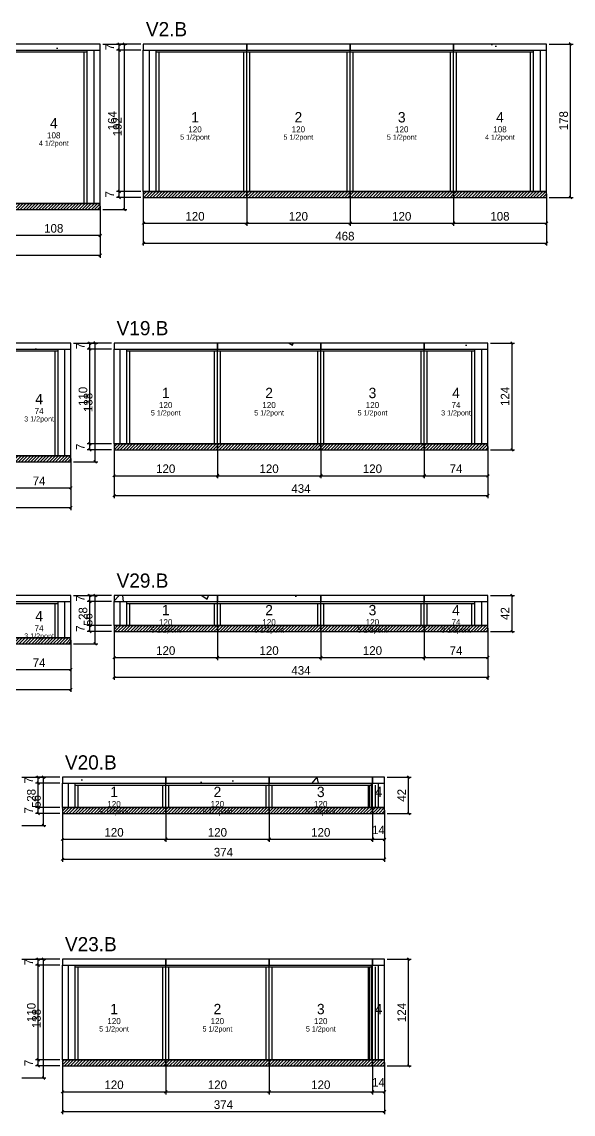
# Model space of a CAD drawing. Extents: x -69 to 3070, y -7974 to 1250.
# Drawn here: x 574 to 1214, y -4519 to -3251 of the extents above; entities that cross this region are included whole.
import ezdxf
from ezdxf.enums import TextEntityAlignment as Align

# ---------------------------------------------------------------- set-up
doc = ezdxf.new("R2010")
doc.units = 0
for name, color, linetype in [('5', 5, 'Continuous'), ('COTA', 241, 'Continuous'), ('Hachura', 251, 'Continuous'), ('NOMENCLATURA', 7, 'Continuous'), ('Painéis', 200, 'Continuous'), ('SARR_2.2x7', 40, 'Continuous'), ('SARR_3.5x7', 81, 'Continuous'), ('texto', 7, 'Continuous')]:
    doc.layers.add(name, color=color, linetype=linetype)
doc.dimstyles.new('PAINEL', dxfattribs={"dimtxt": 10, "dimasz": 3, "dimexe": 3, "dimexo": 3, "dimgap": 3, "dimtad": 1, "dimblk": 'OBLIQUE', "dimblk1": 'OBLIQUE', "dimcen": 2.5, "dimclrd": 4, "dimclre": 4, "dimclrt": 240, "dimazin": 3, "dimtfac": 1, "dimtmove": 0, "dimatfit": 3})

# ---------------------------------------------------------------- blocks, each defined once
blk = doc.blocks.new('_OBLIQUE')
at = {"color": 0, "linetype": 'BYBLOCK'}
blk.add_line((-0.5, -0.5), (0.5, 0.5), dxfattribs=at)

msp = doc.modelspace()

# ---------------------------------------------------------------- hatches: boundary and pattern name
at = {"layer": 'Hachura'}
h = msp.add_hatch(dxfattribs=at)
h.set_pattern_fill('AR-CONC', scale=0.8)
h.paths.add_polyline_path([(557, -3284), (665, -3284), (665, -3277), (557, -3277)])
h = msp.add_hatch(dxfattribs=at)
h.set_pattern_fill('AR-CONC', scale=0.8)
h.paths.add_polyline_path([(715, -3284), (835, -3284), (835, -3277), (715, -3277)])
h = msp.add_hatch(dxfattribs=at)
h.set_pattern_fill('AR-CONC', scale=0.8)
h.paths.add_polyline_path([(835, -3284), (955, -3284), (955, -3277), (835, -3277)])
h = msp.add_hatch(dxfattribs=at)
h.set_pattern_fill('AR-CONC', scale=0.8)
h.paths.add_polyline_path([(955, -3284), (1075, -3284), (1075, -3277), (955, -3277)])
h = msp.add_hatch(dxfattribs=at)
h.set_pattern_fill('AR-CONC', scale=0.8)
h.paths.add_polyline_path([(1075, -3284), (1183, -3284), (1183, -3277), (1075, -3277)])
h = msp.add_hatch(dxfattribs=at)
h.set_pattern_fill('ANSI31', scale=0.8)
h.paths.add_polyline_path([(715, -3455), (835, -3455), (835, -3448), (715, -3448)])
h = msp.add_hatch(dxfattribs=at)
h.set_pattern_fill('ANSI31', scale=0.8)
h.paths.add_polyline_path([(835, -3455), (955, -3455), (955, -3448), (835, -3448)])
h = msp.add_hatch(dxfattribs=at)
h.set_pattern_fill('ANSI31', scale=0.8)
h.paths.add_polyline_path([(955, -3455), (1075, -3455), (1075, -3448), (955, -3448)])
h = msp.add_hatch(dxfattribs=at)
h.set_pattern_fill('ANSI31', scale=0.8)
h.paths.add_polyline_path([(1075, -3455), (1183, -3455), (1183, -3448), (1075, -3448)])
h = msp.add_hatch(dxfattribs=at)
h.set_pattern_fill('ANSI31', scale=0.8)
h.paths.add_polyline_path([(557, -3469), (665, -3469), (665, -3462), (557, -3462)])
h = msp.add_hatch(dxfattribs=at)
h.set_pattern_fill('AR-CONC', scale=0.8)
h.paths.add_polyline_path([(557, -3631), (631, -3631), (631, -3624), (557, -3624)])
h = msp.add_hatch(dxfattribs=at)
h.set_pattern_fill('AR-CONC', scale=0.8)
h.paths.add_polyline_path([(681, -3631), (801, -3631), (801, -3624), (681, -3624)])
h = msp.add_hatch(dxfattribs=at)
h.set_pattern_fill('AR-CONC', scale=0.8)
h.paths.add_polyline_path([(801, -3631), (921, -3631), (921, -3624), (801, -3624)])
h = msp.add_hatch(dxfattribs=at)
h.set_pattern_fill('AR-CONC', scale=0.8)
h.paths.add_polyline_path([(921, -3631), (1041, -3631), (1041, -3624), (921, -3624)])
h = msp.add_hatch(dxfattribs=at)
h.set_pattern_fill('AR-CONC', scale=0.8)
h.paths.add_polyline_path([(1041, -3631), (1115, -3631), (1115, -3624), (1041, -3624)])
h = msp.add_hatch(dxfattribs=at)
h.set_pattern_fill('ANSI31', scale=0.8)
h.paths.add_polyline_path([(681, -3748), (801, -3748), (801, -3741), (681, -3741)])
h = msp.add_hatch(dxfattribs=at)
h.set_pattern_fill('ANSI31', scale=0.8)
h.paths.add_polyline_path([(801, -3748), (921, -3748), (921, -3741), (801, -3741)])
h = msp.add_hatch(dxfattribs=at)
h.set_pattern_fill('ANSI31', scale=0.8)
h.paths.add_polyline_path([(921, -3748), (1041, -3748), (1041, -3741), (921, -3741)])
h = msp.add_hatch(dxfattribs=at)
h.set_pattern_fill('ANSI31', scale=0.8)
h.paths.add_polyline_path([(1041, -3748), (1115, -3748), (1115, -3741), (1041, -3741)])
h = msp.add_hatch(dxfattribs=at)
h.set_pattern_fill('ANSI31', scale=0.8)
h.paths.add_polyline_path([(557, -3762), (631, -3762), (631, -3755), (557, -3755)])
h = msp.add_hatch(dxfattribs=at)
h.set_pattern_fill('AR-CONC', scale=0.8)
h.paths.add_polyline_path([(557, -3924), (631, -3924), (631, -3917), (557, -3917)])
h = msp.add_hatch(dxfattribs=at)
h.set_pattern_fill('AR-CONC', scale=0.8)
h.paths.add_polyline_path([(681, -3924), (801, -3924), (801, -3917), (681, -3917)])
h = msp.add_hatch(dxfattribs=at)
h.set_pattern_fill('AR-CONC', scale=0.8)
h.paths.add_polyline_path([(801, -3924), (921, -3924), (921, -3917), (801, -3917)])
h = msp.add_hatch(dxfattribs=at)
h.set_pattern_fill('AR-CONC', scale=0.8)
h.paths.add_polyline_path([(921, -3924), (1041, -3924), (1041, -3917), (921, -3917)])
h = msp.add_hatch(dxfattribs=at)
h.set_pattern_fill('AR-CONC', scale=0.8)
h.paths.add_polyline_path([(1041, -3924), (1115, -3924), (1115, -3917), (1041, -3917)])
h = msp.add_hatch(dxfattribs=at)
h.set_pattern_fill('ANSI31', scale=0.8)
h.paths.add_polyline_path([(681, -3959), (801, -3959), (801, -3952), (681, -3952)])
h = msp.add_hatch(dxfattribs=at)
h.set_pattern_fill('ANSI31', scale=0.8)
h.paths.add_polyline_path([(801, -3959), (921, -3959), (921, -3952), (801, -3952)])
h = msp.add_hatch(dxfattribs=at)
h.set_pattern_fill('ANSI31', scale=0.8)
h.paths.add_polyline_path([(921, -3959), (1041, -3959), (1041, -3952), (921, -3952)])
h = msp.add_hatch(dxfattribs=at)
h.set_pattern_fill('ANSI31', scale=0.8)
h.paths.add_polyline_path([(1041, -3959), (1115, -3959), (1115, -3952), (1041, -3952)])
h = msp.add_hatch(dxfattribs=at)
h.set_pattern_fill('ANSI31', scale=0.8)
h.paths.add_polyline_path([(557, -3973), (631, -3973), (631, -3966), (557, -3966)])
h = msp.add_hatch(dxfattribs=at)
h.set_pattern_fill('AR-CONC', scale=0.8)
h.paths.add_polyline_path([(621, -4135), (741, -4135), (741, -4128), (621, -4128)])
h = msp.add_hatch(dxfattribs=at)
h.set_pattern_fill('AR-CONC', scale=0.8)
h.paths.add_polyline_path([(741, -4135), (861, -4135), (861, -4128), (741, -4128)])
h = msp.add_hatch(dxfattribs=at)
h.set_pattern_fill('AR-CONC', scale=0.8)
h.paths.add_polyline_path([(861, -4135), (981, -4135), (981, -4128), (861, -4128)])
h = msp.add_hatch(dxfattribs=at)
h.set_pattern_fill('AR-CONC', scale=0.8)
h.paths.add_polyline_path([(981, -4135), (995, -4135), (995, -4128), (981, -4128)])
h = msp.add_hatch(dxfattribs=at)
h.set_pattern_fill('ANSI31', scale=0.8)
h.paths.add_polyline_path([(621, -4170), (741, -4170), (741, -4163), (621, -4163)])
h = msp.add_hatch(dxfattribs=at)
h.set_pattern_fill('ANSI31', scale=0.8)
h.paths.add_polyline_path([(741, -4170), (861, -4170), (861, -4163), (741, -4163)])
h = msp.add_hatch(dxfattribs=at)
h.set_pattern_fill('ANSI31', scale=0.8)
h.paths.add_polyline_path([(861, -4170), (981, -4170), (981, -4163), (861, -4163)])
h = msp.add_hatch(dxfattribs=at)
h.set_pattern_fill('ANSI31', scale=0.8)
h.paths.add_polyline_path([(981, -4170), (995, -4170), (995, -4163), (981, -4163)])
h = msp.add_hatch(dxfattribs=at)
h.set_pattern_fill('AR-CONC', scale=0.8)
h.paths.add_polyline_path([(621, -4346), (741, -4346), (741, -4339), (621, -4339)])
h = msp.add_hatch(dxfattribs=at)
h.set_pattern_fill('AR-CONC', scale=0.8)
h.paths.add_polyline_path([(741, -4346), (861, -4346), (861, -4339), (741, -4339)])
h = msp.add_hatch(dxfattribs=at)
h.set_pattern_fill('AR-CONC', scale=0.8)
h.paths.add_polyline_path([(861, -4346), (981, -4346), (981, -4339), (861, -4339)])
h = msp.add_hatch(dxfattribs=at)
h.set_pattern_fill('AR-CONC', scale=0.8)
h.paths.add_polyline_path([(981, -4346), (995, -4346), (995, -4339), (981, -4339)])
h = msp.add_hatch(dxfattribs=at)
h.set_pattern_fill('ANSI31', scale=0.8)
h.paths.add_polyline_path([(621, -4463), (741, -4463), (741, -4456), (621, -4456)])
h = msp.add_hatch(dxfattribs=at)
h.set_pattern_fill('ANSI31', scale=0.8)
h.paths.add_polyline_path([(741, -4463), (861, -4463), (861, -4456), (741, -4456)])
h = msp.add_hatch(dxfattribs=at)
h.set_pattern_fill('ANSI31', scale=0.8)
h.paths.add_polyline_path([(861, -4463), (981, -4463), (981, -4456), (861, -4456)])
h = msp.add_hatch(dxfattribs=at)
h.set_pattern_fill('ANSI31', scale=0.8)
h.paths.add_polyline_path([(981, -4463), (995, -4463), (995, -4456), (981, -4456)])

# ---------------------------------------------------------------- linework, layer by layer
at = {"layer": 'Painéis'}
for p, q in [((557, -3284), (665, -3284)), ((665, -3462), (665, -3284)), ((715, -3284), (835, -3284)), ((715, -3448), (715, -3284)), ((835, -3448), (835, -3284)), ((835, -3448), (835, -3284)), ((835, -3284), (955, -3284)), ((835, -3448), (835, -3284)), ((955, -3448), (955, -3284)), ((955, -3448), (955, -3284)), ((955, -3284), (1075, -3284)), ((955, -3448), (955, -3284)), ((1075, -3448), (1075, -3284)), ((1075, -3448), (1075, -3284)), ((1075, -3284), (1183, -3284)), ((1075, -3448), (1075, -3284)), ((1183, -3448), (1183, -3284)), ((715, -3448), (835, -3448)), ((835, -3448), (955, -3448)), ((955, -3448), (1075, -3448)), ((1075, -3448), (1183, -3448)), ((557, -3462), (665, -3462)), ((557, -3631), (631, -3631)), ((631, -3755), (631, -3631)), ((681, -3631), (801, -3631)), ((681, -3741), (681, -3631)), ((801, -3741), (801, -3631)), ((801, -3741), (801, -3631)), ((801, -3631), (921, -3631)), ((801, -3741), (801, -3631)), ((921, -3741), (921, -3631)), ((921, -3741), (921, -3631)), ((921, -3631), (1041, -3631)), ((921, -3741), (921, -3631)), ((1041, -3741), (1041, -3631)), ((1041, -3741), (1041, -3631)), ((1041, -3631), (1115, -3631)), ((1041, -3741), (1041, -3631)), ((1115, -3741), (1115, -3631)), ((681, -3741), (801, -3741)), ((801, -3741), (921, -3741)), ((921, -3741), (1041, -3741)), ((1041, -3741), (1115, -3741)), ((557, -3755), (631, -3755)), ((557, -3924), (631, -3924)), ((631, -3966), (631, -3924)), ((681, -3924), (801, -3924)), ((681, -3952), (681, -3924)), ((801, -3952), (801, -3924)), ((801, -3952), (801, -3924)), ((801, -3924), (921, -3924)), ((801, -3952), (801, -3924)), ((921, -3952), (921, -3924)), ((921, -3952), (921, -3924)), ((921, -3924), (1041, -3924)), ((921, -3952), (921, -3924)), ((1041, -3952), (1041, -3924)), ((1041, -3952), (1041, -3924)), ((1041, -3924), (1115, -3924)), ((1041, -3952), (1041, -3924)), ((1115, -3952), (1115, -3924)), ((681, -3952), (801, -3952)), ((801, -3952), (921, -3952)), ((921, -3952), (1041, -3952)), ((1041, -3952), (1115, -3952)), ((557, -3966), (631, -3966)), ((621, -4135), (741, -4135)), ((621, -4163), (621, -4135)), ((741, -4163), (741, -4135)), ((741, -4163), (741, -4135)), ((741, -4135), (861, -4135)), ((741, -4163), (741, -4135)), ((861, -4163), (861, -4135)), ((861, -4163), (861, -4135)), ((861, -4135), (981, -4135)), ((861, -4163), (861, -4135)), ((981, -4163), (981, -4135)), ((981, -4163), (981, -4135)), ((981, -4135), (995, -4135)), ((981, -4163), (981, -4135)), ((995, -4163), (995, -4135)), ((621, -4163), (741, -4163)), ((741, -4163), (861, -4163)), ((861, -4163), (981, -4163)), ((981, -4163), (995, -4163)), ((621, -4346), (741, -4346)), ((621, -4456), (621, -4346)), ((741, -4456), (741, -4346)), ((741, -4456), (741, -4346)), ((741, -4346), (861, -4346)), ((741, -4456), (741, -4346)), ((861, -4456), (861, -4346)), ((861, -4456), (861, -4346)), ((861, -4346), (981, -4346)), ((861, -4456), (861, -4346)), ((981, -4456), (981, -4346)), ((981, -4456), (981, -4346)), ((981, -4346), (995, -4346)), ((981, -4456), (981, -4346)), ((995, -4456), (995, -4346)), ((621, -4456), (741, -4456)), ((741, -4456), (861, -4456)), ((861, -4456), (981, -4456)), ((981, -4456), (995, -4456))]:
    msp.add_line(p, q, dxfattribs=at)
at = {"layer": 'Painéis', "color": 8}
for points in [[(557, -3284), (665, -3284), (665, -3277), (557, -3277)], [(715, -3284), (835, -3284), (835, -3277), (715, -3277)], [(835, -3284), (955, -3284), (955, -3277), (835, -3277)], [(955, -3284), (1075, -3284), (1075, -3277), (955, -3277)], [(1075, -3284), (1183, -3284), (1183, -3277), (1075, -3277)], [(715, -3455), (835, -3455), (835, -3448), (715, -3448)], [(835, -3455), (955, -3455), (955, -3448), (835, -3448)], [(955, -3455), (1075, -3455), (1075, -3448), (955, -3448)], [(1075, -3455), (1183, -3455), (1183, -3448), (1075, -3448)], [(557, -3469), (665, -3469), (665, -3462), (557, -3462)], [(557, -3631), (631, -3631), (631, -3624), (557, -3624)], [(681, -3631), (801, -3631), (801, -3624), (681, -3624)], [(801, -3631), (921, -3631), (921, -3624), (801, -3624)], [(921, -3631), (1041, -3631), (1041, -3624), (921, -3624)], [(1041, -3631), (1115, -3631), (1115, -3624), (1041, -3624)], [(681, -3748), (801, -3748), (801, -3741), (681, -3741)], [(801, -3748), (921, -3748), (921, -3741), (801, -3741)], [(921, -3748), (1041, -3748), (1041, -3741), (921, -3741)], [(1041, -3748), (1115, -3748), (1115, -3741), (1041, -3741)], [(557, -3762), (631, -3762), (631, -3755), (557, -3755)], [(557, -3924), (631, -3924), (631, -3917), (557, -3917)], [(681, -3924), (801, -3924), (801, -3917), (681, -3917)], [(801, -3924), (921, -3924), (921, -3917), (801, -3917)], [(921, -3924), (1041, -3924), (1041, -3917), (921, -3917)], [(1041, -3924), (1115, -3924), (1115, -3917), (1041, -3917)], [(681, -3959), (801, -3959), (801, -3952), (681, -3952)], [(801, -3959), (921, -3959), (921, -3952), (801, -3952)], [(921, -3959), (1041, -3959), (1041, -3952), (921, -3952)], [(1041, -3959), (1115, -3959), (1115, -3952), (1041, -3952)], [(557, -3973), (631, -3973), (631, -3966), (557, -3966)], [(621, -4135), (741, -4135), (741, -4128), (621, -4128)], [(741, -4135), (861, -4135), (861, -4128), (741, -4128)], [(861, -4135), (981, -4135), (981, -4128), (861, -4128)], [(981, -4135), (995, -4135), (995, -4128), (981, -4128)], [(621, -4170), (741, -4170), (741, -4163), (621, -4163)], [(741, -4170), (861, -4170), (861, -4163), (741, -4163)], [(861, -4170), (981, -4170), (981, -4163), (861, -4163)], [(981, -4170), (995, -4170), (995, -4163), (981, -4163)], [(621, -4346), (741, -4346), (741, -4339), (621, -4339)], [(741, -4346), (861, -4346), (861, -4339), (741, -4339)], [(861, -4346), (981, -4346), (981, -4339), (861, -4339)], [(981, -4346), (995, -4346), (995, -4339), (981, -4339)], [(621, -4463), (741, -4463), (741, -4456), (621, -4456)], [(741, -4463), (861, -4463), (861, -4456), (741, -4456)], [(861, -4463), (981, -4463), (981, -4456), (861, -4456)], [(981, -4463), (995, -4463), (995, -4456), (981, -4456)]]:
    msp.add_lwpolyline(points, close=True, dxfattribs=at)
at = {"layer": 'SARR_2.2x7'}
for p, q in [((557, -3286.2), (650, -3286.2)), ((658, -3462), (658, -3284)), ((722, -3448), (722, -3284)), ((730, -3286.2), (835, -3286.2)), ((835, -3286.2), (955, -3286.2)), ((955, -3286.2), (1075, -3286.2)), ((1075, -3286.2), (1168, -3286.2)), ((1176, -3448), (1176, -3284)), ((557, -3633.2), (616, -3633.2)), ((624, -3755), (624, -3631)), ((688, -3741), (688, -3631)), ((696, -3633.2), (801, -3633.2)), ((801, -3633.2), (921, -3633.2)), ((921, -3633.2), (1041, -3633.2)), ((1041, -3633.2), (1100, -3633.2)), ((1108, -3741), (1108, -3631)), ((557, -3926.2), (616, -3926.2)), ((624, -3966), (624, -3924)), ((688, -3952), (688, -3924)), ((696, -3926.2), (801, -3926.2)), ((801, -3926.2), (921, -3926.2)), ((921, -3926.2), (1041, -3926.2)), ((1041, -3926.2), (1100, -3926.2)), ((1108, -3952), (1108, -3924)), ((628, -4163), (628, -4135)), ((636, -4137.2), (741, -4137.2)), ((741, -4137.2), (861, -4137.2)), ((861, -4137.2), (981, -4137.2)), ((988, -4163), (988, -4135)), ((628, -4456), (628, -4346)), ((636, -4348.2), (741, -4348.2)), ((741, -4348.2), (861, -4348.2)), ((861, -4348.2), (981, -4348.2)), ((988, -4456), (988, -4346))]:
    msp.add_line(p, q, dxfattribs=at)
at = {"layer": 'SARR_3.5x7'}
for p, q in [((646.5, -3462), (646.5, -3286.2)), ((650, -3462), (650, -3284)), ((730, -3448), (730, -3284)), ((733.5, -3448), (733.5, -3286.2)), ((831.5, -3448), (831.5, -3286.2)), ((835, -3448), (835, -3284)), ((835, -3448), (835, -3284)), ((838.5, -3448), (838.5, -3286.2)), ((951.5, -3448), (951.5, -3286.2)), ((955, -3448), (955, -3284)), ((955, -3448), (955, -3284)), ((958.5, -3448), (958.5, -3286.2)), ((1071.5, -3448), (1071.5, -3286.2)), ((1075, -3448), (1075, -3284)), ((1075, -3448), (1075, -3284)), ((1078.5, -3448), (1078.5, -3286.2)), ((1164.5, -3448), (1164.5, -3286.2)), ((1168, -3448), (1168, -3284)), ((730, -3448), (733.5, -3448)), ((831.5, -3448), (835, -3448)), ((835, -3448), (838.5, -3448)), ((951.5, -3448), (955, -3448)), ((955, -3448), (958.5, -3448)), ((1071.5, -3448), (1075, -3448)), ((1075, -3448), (1078.5, -3448)), ((1164.5, -3448), (1168, -3448)), ((646.5, -3462), (650, -3462)), ((612.5, -3755), (612.5, -3633.2)), ((616, -3755), (616, -3631)), ((696, -3741), (696, -3631)), ((699.5, -3741), (699.5, -3633.2)), ((797.5, -3741), (797.5, -3633.2)), ((801, -3741), (801, -3631)), ((801, -3741), (801, -3631)), ((804.5, -3741), (804.5, -3633.2)), ((917.5, -3741), (917.5, -3633.2)), ((921, -3741), (921, -3631)), ((921, -3741), (921, -3631)), ((924.5, -3741), (924.5, -3633.2)), ((1037.5, -3741), (1037.5, -3633.2)), ((1041, -3741), (1041, -3631)), ((1041, -3741), (1041, -3631)), ((1044.5, -3741), (1044.5, -3633.2)), ((1096.5, -3741), (1096.5, -3633.2)), ((1100, -3741), (1100, -3631)), ((696, -3741), (699.5, -3741)), ((797.5, -3741), (801, -3741)), ((801, -3741), (804.5, -3741)), ((917.5, -3741), (921, -3741)), ((921, -3741), (924.5, -3741)), ((1037.5, -3741), (1041, -3741)), ((1041, -3741), (1044.5, -3741)), ((1096.5, -3741), (1100, -3741)), ((612.5, -3755), (616, -3755)), ((612.5, -3966), (612.5, -3926.2)), ((616, -3966), (616, -3924)), ((696, -3952), (696, -3924)), ((699.5, -3952), (699.5, -3926.2)), ((797.5, -3952), (797.5, -3926.2)), ((801, -3952), (801, -3924)), ((801, -3952), (801, -3924)), ((804.5, -3952), (804.5, -3926.2)), ((917.5, -3952), (917.5, -3926.2)), ((921, -3952), (921, -3924)), ((921, -3952), (921, -3924)), ((924.5, -3952), (924.5, -3926.2)), ((1037.5, -3952), (1037.5, -3926.2)), ((1041, -3952), (1041, -3924)), ((1041, -3952), (1041, -3924)), ((1044.5, -3952), (1044.5, -3926.2)), ((1096.5, -3952), (1096.5, -3926.2)), ((1100, -3952), (1100, -3924)), ((696, -3952), (699.5, -3952)), ((797.5, -3952), (801, -3952)), ((801, -3952), (804.5, -3952)), ((917.5, -3952), (921, -3952)), ((921, -3952), (924.5, -3952)), ((1037.5, -3952), (1041, -3952)), ((1041, -3952), (1044.5, -3952)), ((1096.5, -3952), (1100, -3952)), ((612.5, -3966), (616, -3966)), ((636, -4163), (636, -4135)), ((639.5, -4163), (639.5, -4137.2)), ((737.5, -4163), (737.5, -4137.2)), ((741, -4163), (741, -4135)), ((741, -4163), (741, -4135)), ((744.5, -4163), (744.5, -4137.2)), ((857.5, -4163), (857.5, -4137.2)), ((861, -4163), (861, -4135)), ((861, -4163), (861, -4135)), ((864.5, -4163), (864.5, -4137.2)), ((976.5, -4163), (976.5, -4137.2)), ((977.5, -4163), (977.5, -4137.2)), ((980, -4163), (980, -4135)), ((981, -4163), (981, -4135)), ((981, -4163), (981, -4135)), ((984.5, -4163), (984.5, -4137.2)), ((636, -4163), (639.5, -4163)), ((737.5, -4163), (741, -4163)), ((741, -4163), (744.5, -4163)), ((857.5, -4163), (861, -4163)), ((861, -4163), (864.5, -4163)), ((976.5, -4163), (980, -4163)), ((977.5, -4163), (981, -4163)), ((981, -4163), (984.5, -4163)), ((636, -4456), (636, -4346)), ((639.5, -4456), (639.5, -4348.2)), ((737.5, -4456), (737.5, -4348.2)), ((741, -4456), (741, -4346)), ((741, -4456), (741, -4346)), ((744.5, -4456), (744.5, -4348.2)), ((857.5, -4456), (857.5, -4348.2)), ((861, -4456), (861, -4346)), ((861, -4456), (861, -4346)), ((864.5, -4456), (864.5, -4348.2)), ((976.5, -4456), (976.5, -4348.2)), ((977.5, -4456), (977.5, -4348.2)), ((980, -4456), (980, -4346)), ((981, -4456), (981, -4346)), ((981, -4456), (981, -4346)), ((984.5, -4456), (984.5, -4348.2)), ((636, -4456), (639.5, -4456)), ((737.5, -4456), (741, -4456)), ((741, -4456), (744.5, -4456)), ((857.5, -4456), (861, -4456)), ((861, -4456), (864.5, -4456)), ((976.5, -4456), (980, -4456)), ((977.5, -4456), (981, -4456)), ((981, -4456), (984.5, -4456))]:
    msp.add_line(p, q, dxfattribs=at)

# ---------------------------------------------------------------- texts
at = {"layer": '5'}
for s, height, p in [('1', 12, (775, -3362)), ('2', 12, (895, -3362)), ('3', 12, (1015, -3362)), ('4', 12, (1129, -3362)), ('4', 12, (611, -3369)), ('108', 7, (611, -3383)), ('120', 7, (775, -3376)), ('120', 7, (895, -3376)), ('120', 7, (1015, -3376)), ('108', 7, (1129, -3376)), ('1', 12, (741, -3682)), ('2', 12, (861, -3682)), ('3', 12, (981, -3682)), ('4', 12, (1078, -3682)), ('4', 12, (594, -3689)), ('74', 7, (594, -3703)), ('120', 7, (741, -3696)), ('120', 7, (861, -3696)), ('120', 7, (981, -3696)), ('74', 7, (1078, -3696)), ('1', 12, (741, -3934)), ('2', 12, (861, -3934)), ('3', 12, (981, -3934)), ('4', 12, (1078, -3934)), ('4', 12, (594, -3941)), ('74', 7, (594, -3955)), ('120', 7, (741, -3948)), ('120', 7, (861, -3948)), ('120', 7, (981, -3948)), ('74', 7, (1078, -3948)), ('1', 12, (681, -4145)), ('2', 12, (801, -4145)), ('3', 12, (921, -4145)), ('4', 12, (988, -4145)), ('120', 7, (681, -4159)), ('120', 7, (801, -4159)), ('120', 7, (921, -4159)), ('1', 12, (681, -4397)), ('2', 12, (801, -4397)), ('3', 12, (921, -4397)), ('4', 12, (988, -4397)), ('120', 7, (681, -4411)), ('120', 7, (801, -4411)), ('120', 7, (921, -4411))]:
    msp.add_text(s, height=height, dxfattribs=at).set_placement(p, align=Align.MIDDLE_CENTER)
at = {"layer": 'NOMENCLATURA'}
for s, p in [('V2.B', (718, -3268)), ('V19.B', (684, -3615)), ('V29.B', (684, -3908)), ('V20.B', (624, -4119)), ('V23.B', (624, -4330))]:
    msp.add_text(s, height=16.5, dxfattribs=at).set_placement(p)
at = {"layer": 'texto', "char_height": 6, "attachment_point": 5}
for s, insert in [('5 1/2pont', (775, -3386)), ('5 1/2pont', (895, -3386)), ('5 1/2pont', (1015, -3386)), ('4 1/2pont', (1129, -3386)), ('4 1/2pont', (611, -3393)), ('5 1/2pont', (741, -3706)), ('5 1/2pont', (861, -3706)), ('5 1/2pont', (981, -3706)), ('3 1/2pont', (1078, -3706)), ('3 1/2pont', (594, -3713)), ('5 1/2pont', (741, -3958)), ('5 1/2pont', (861, -3958)), ('5 1/2pont', (981, -3958)), ('3 1/2pont', (1078, -3958)), ('3 1/2pont', (594, -3965)), ('5 1/2pont', (681, -4169)), ('5 1/2pont', (801, -4169)), ('5 1/2pont', (921, -4169)), ('5 1/2pont', (681, -4421)), ('5 1/2pont', (801, -4421)), ('5 1/2pont', (921, -4421))]:
    msp.add_mtext(s, dxfattribs=dict(at, insert=insert))

# ---------------------------------------------------------------- dimensions: what is measured, and where the dimension line sits
at = {"layer": 'COTA'}
for base, p1, p2 in [((693, -3469), (665, -3469), (665, -3277)), ((687, -3284), (715, -3284), (715, -3277)), ((687, -3448), (715, -3448), (715, -3284)), ((1211, -3455), (1183, -3455), (1183, -3277)), ((687, -3455), (715, -3455), (715, -3448)), ((659, -3762), (631, -3762), (631, -3624)), ((653, -3631), (681, -3631), (681, -3624)), ((1143, -3748), (1115, -3748), (1115, -3624)), ((653, -3741), (681, -3741), (681, -3631)), ((653, -3748), (681, -3748), (681, -3741)), ((659, -3973), (631, -3973), (631, -3917)), ((653, -3924), (681, -3924), (681, -3917)), ((1143, -3959), (1115, -3959), (1115, -3917)), ((653, -3952), (681, -3952), (681, -3924)), ((653, -3959), (681, -3959), (681, -3952)), ((599, -4184), (571, -4184), (571, -4128)), ((593, -4135), (621, -4135), (621, -4128)), ((1023, -4170), (995, -4170), (995, -4128)), ((593, -4163), (621, -4163), (621, -4135)), ((593, -4170), (621, -4170), (621, -4163)), ((599, -4477), (571, -4477), (571, -4339)), ((593, -4346), (621, -4346), (621, -4339)), ((593, -4456), (621, -4456), (621, -4346)), ((1023, -4463), (995, -4463), (995, -4339)), ((593, -4463), (621, -4463), (621, -4456))]:
    msp.add_linear_dim(base=base, p1=p1, p2=p2, angle=90, dimstyle='PAINEL', dxfattribs=at).render()
for base, p1, p2 in [((715, -3485), (715, -3448), (835, -3448)), ((715, -3508), (715, -3448), (1183, -3448)), ((835, -3485), (835, -3448), (955, -3448)), ((955, -3485), (955, -3448), (1075, -3448)), ((1075, -3485), (1075, -3448), (1183, -3448)), ((197, -3522), (197, -3462), (665, -3462)), ((557, -3499), (557, -3462), (665, -3462)), ((681, -3778), (681, -3741), (801, -3741)), ((681, -3801), (681, -3741), (1115, -3741)), ((801, -3778), (801, -3741), (921, -3741)), ((921, -3778), (921, -3741), (1041, -3741)), ((1041, -3778), (1041, -3741), (1115, -3741)), ((197, -3815), (197, -3755), (631, -3755)), ((557, -3792), (557, -3755), (631, -3755)), ((681, -3989), (681, -3952), (801, -3952)), ((681, -4012), (681, -3952), (1115, -3952)), ((801, -3989), (801, -3952), (921, -3952)), ((921, -3989), (921, -3952), (1041, -3952)), ((1041, -3989), (1041, -3952), (1115, -3952)), ((197, -4026), (197, -3966), (631, -3966)), ((557, -4003), (557, -3966), (631, -3966)), ((621, -4200), (621, -4163), (741, -4163)), ((621, -4223), (621, -4163), (995, -4163)), ((741, -4200), (741, -4163), (861, -4163)), ((861, -4200), (861, -4163), (981, -4163)), ((981, -4200), (981, -4163), (995, -4163)), ((621, -4493), (621, -4456), (741, -4456)), ((621, -4516), (621, -4456), (995, -4456)), ((741, -4493), (741, -4456), (861, -4456)), ((861, -4493), (861, -4456), (981, -4456)), ((981, -4493), (981, -4456), (995, -4456))]:
    msp.add_linear_dim(base=base, p1=p1, p2=p2, dimstyle='PAINEL', dxfattribs=at).render()

doc.saveas('drawing.dxf')
